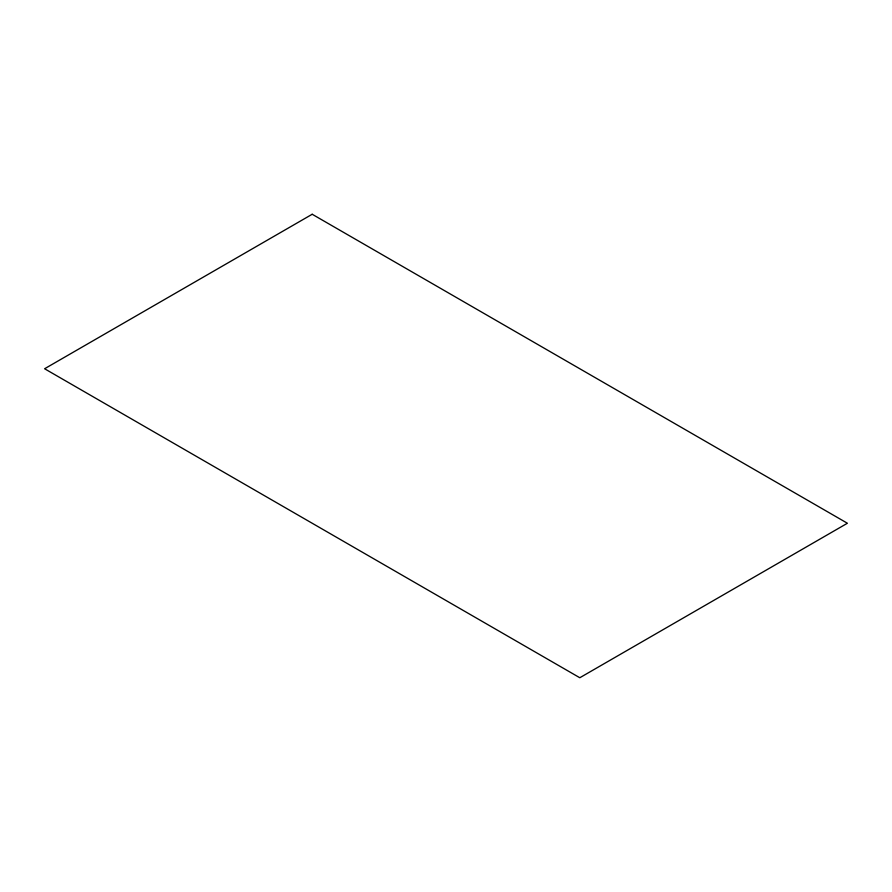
<?xml version="1.0" encoding="UTF-8"?>
<svg xmlns="http://www.w3.org/2000/svg" width="892" height="892" viewBox="0 0 892 892"><rect width="100%" height="100%" fill="white"/><g stroke="black" fill="none" stroke-linecap="round" stroke-linejoin="round"><path stroke-width="1.34" d="M312.2 214.258L44.6 368.753L579.8 677.742L847.4 523.247L312.2 214.258"/></g></svg>
